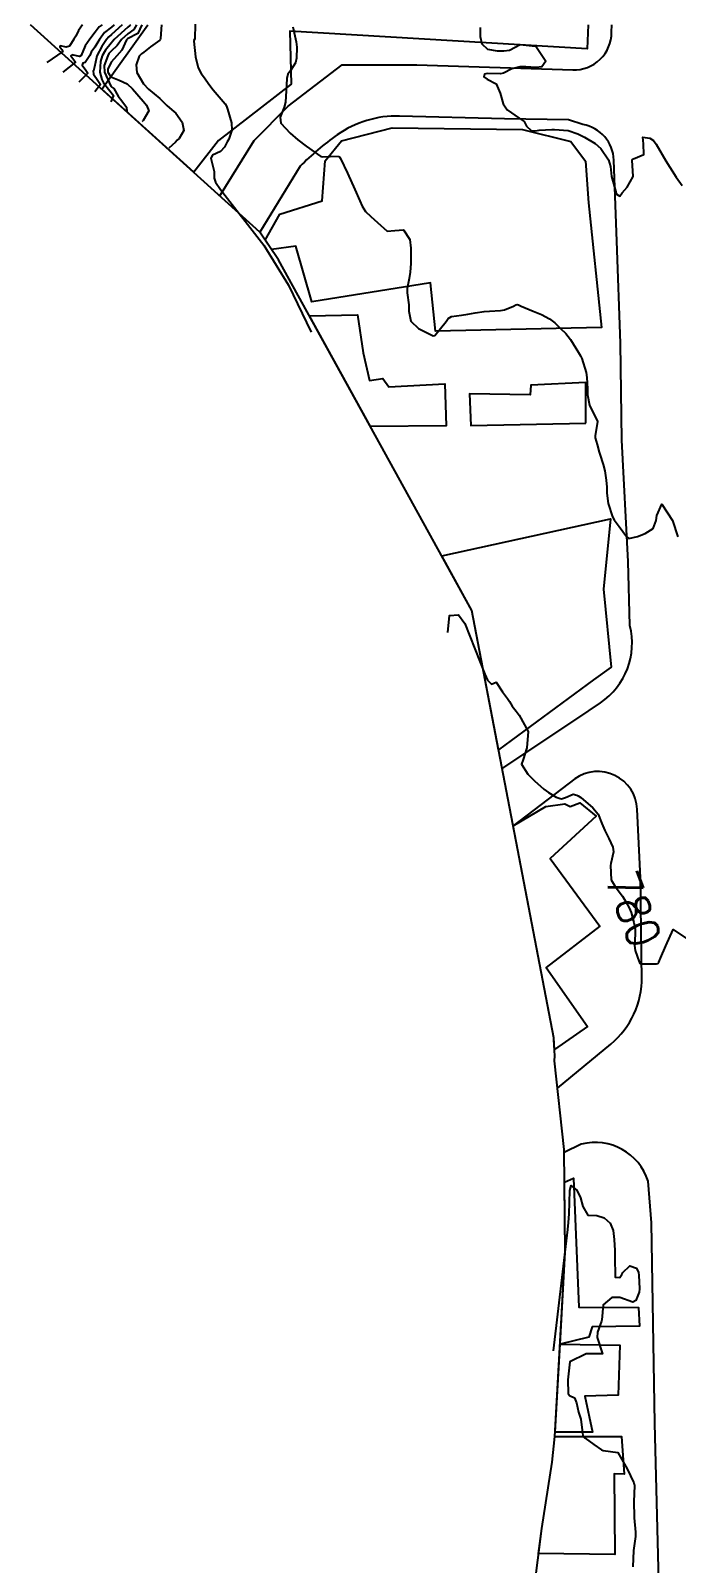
# Model space of a CAD drawing. Header units: metres. Extents: x 307586 to 320046, y 7427249 to 7434250.
# Drawn here: x 318957.7 to 319036.6, y 7428561.8 to 7428749.2 of the extents above; entities that cross this region are included whole.
import ezdxf
from ezdxf.enums import TextEntityAlignment as Align

# ---------------------------------------------------------------- set-up
doc = ezdxf.new("R2010")
doc.units = ezdxf.units.M
doc.header["$MEASUREMENT"] = 0
for name, color, linetype in [('Area', 45, 'Continuous'), ('Cotas', 45, 'Continuous'), ('Curvas de Nivel 1m', 11, 'Continuous'), ('Curvas de Nivel 5m', 15, 'Continuous'), ('Edificações', 30, 'Continuous'), ('Vias Primárias', 230, 'Continuous')]:
    doc.layers.add(name, color=color, linetype=linetype)
doc.styles.add('Style-STANDARD', font='STANDARD.shx')

msp = doc.modelspace()

# ---------------------------------------------------------------- linework, layer by layer
at = {"layer": 'Area'}
msp.add_polyline3d([(319019.22, 7428558.33, 781.14), (319020.16, 7428566.06, 785.11), (319021.46, 7428574.19, 786.31), (319021.78, 7428577.32, 780.94), (319023.04, 7428599.86, 781.3), (319022.9, 7428612.41, 780.54), (319021.71, 7428623.25, 780.56), (319021.77, 7428623.88, 780.48), (319021.66, 7428625.82, 783.81), (319021.63, 7428626.08, 784.14), (319011.62, 7428678.35, 782.98), (318987.97, 7428721.21, 782.27), (318985.7, 7428724.61, 779.73), (318957.67, 7428749.95, 795.21)], dxfattribs=at)
at = {"layer": 'Curvas de Nivel 1m', "flags": 128}
for points, elevation in [([(318964.02, 7428749.95), (318963.54, 7428749.28), (318963.18, 7428748.57), (318962.96, 7428748.22), (318962.41, 7428747.33), (318962.01, 7428747.23), (318961.32, 7428747.38), (318961.22, 7428747.28), (318961.48, 7428746.92), (318961.62, 7428746.71), (318959.65, 7428745.36)], 788), ([(318966.4, 7428749.95), (318966.03, 7428749.69), (318965.54, 7428749.06), (318964.92, 7428748.19), (318964.32, 7428747.39), (318963.84, 7428746.2), (318963.64, 7428746.07), (318962.73, 7428746.3), (318962.6, 7428746.15), (318962.95, 7428745.67), (318963.14, 7428745.37), (318961.61, 7428744.15)], 787), ([(318967.88, 7428749.95), (318967.55, 7428749.68), (318966.68, 7428749.03), (318966.08, 7428748.17), (318965.89, 7428747.82), (318965.52, 7428747.23), (318965.08, 7428746.61), (318964.89, 7428746.19), (318964.35, 7428745.34), (318964.07, 7428745.27), (318963.97, 7428745.02), (318964.43, 7428744.41), (318964.68, 7428744.03), (318963.56, 7428742.95)], 786), ([(318969.86, 7428749.95), (318969.8, 7428749.88), (318969.55, 7428749.65), (318967.9, 7428748.15), (318967.73, 7428747.96), (318967.53, 7428747.73), (318966.81, 7428746.87), (318966.43, 7428746.17), (318966.2, 7428745.47), (318966.14, 7428744.17), (318966.37, 7428743.27), (318966.59, 7428742.88), (318967.37, 7428741.89), (318967.78, 7428741.3), (318967.47, 7428740.54)], 784), ([(318970.61, 7428749.95), (318970.28, 7428749.39), (318969.54, 7428748.86), (318968.76, 7428748.14), (318968.25, 7428747.42), (318967.51, 7428746.73), (318967.23, 7428746.44), (318967.09, 7428746.16), (318966.66, 7428745), (318966.68, 7428744.17), (318967.47, 7428742.46), (318967.61, 7428742.31), (318967.85, 7428742.15), (318968.36, 7428741.24), (318968.83, 7428740.65), (318969.4, 7428739.87), (318969.42, 7428739.34)], 783), ([(318971.26, 7428749.95), (318970.76, 7428748.9), (318969.53, 7428748.26), (318969.4, 7428748.13), (318968.81, 7428746.84), (318968.19, 7428746.15), (318967.5, 7428745.4), (318967.11, 7428744.54), (318967.11, 7428744.16), (318967.48, 7428743.6), (318968.51, 7428743.18), (318969.47, 7428742.72), (318970.11, 7428742.12), (318971.44, 7428740.62), (318971.85, 7428740.11), (318972.11, 7428739.42), (318971.41, 7428738.24), (318971.36, 7428738.16), (318971.37, 7428738.13)], 782), ([(318973.69, 7428749.95), (318973.53, 7428748.27), (318973.49, 7428748.13), (318973.46, 7428748.09), (318972.34, 7428747.28), (318971.51, 7428746.61), (318971.23, 7428746.39), (318970.94, 7428746.12), (318970.57, 7428745.05), (318970.65, 7428744.12), (318971.47, 7428742.73), (318972.08, 7428742.1), (318973.45, 7428740.93), (318974.32, 7428740.08), (318974.92, 7428739.56), (318975.42, 7428739.14), (318976.21, 7428738.05), (318976.41, 7428737.04), (318975.84, 7428736.06), (318975.6, 7428735.84), (318975.38, 7428735.62), (318974.58, 7428734.86)], 781), ([(318989.74, 7428749.7), (318990.14, 7428747.88), (318990.2, 7428747.21), (318990.17, 7428745.88), (318990.07, 7428745.31), (318989.49, 7428744.42), (318989.12, 7428743.9), (318988.99, 7428743.41), (318988.93, 7428741.9), (318988.83, 7428740.51), (318988.66, 7428739.9), (318988.18, 7428738.67), (318988.28, 7428737.91), (318989.4, 7428736.7), (318990.36, 7428735.88), (318991.38, 7428735.1), (318993.17, 7428733.85), (318993.36, 7428733.81), (318994.28, 7428733.84), (318995.3, 7428733.88), (318995.36, 7428733.87), (318995.43, 7428733.82), (318995.56, 7428733.62), (318996.43, 7428731.81), (318997.31, 7428729.8), (318997.93, 7428728.42), (318998.21, 7428727.79), (318998.62, 7428727.12), (318999.28, 7428726.52), (319000.08, 7428725.76), (319001.26, 7428724.7), (319002.2, 7428724.8), (319003.26, 7428724.89), (319004.04, 7428723.72), (319004.17, 7428722.65), (319004.15, 7428721.71), (319004.15, 7428720.77), (319004.07, 7428719.71), (319003.95, 7428718.95), (319003.72, 7428717.71), (319003.71, 7428717.17), (319003.9, 7428715.71), (319003.91, 7428714.95), (319004.16, 7428713.71), (319005.11, 7428712.81), (319006.88, 7428711.9), (319007.11, 7428711.96), (319008.48, 7428713.66), (319008.74, 7428714.04), (319009.13, 7428714.27), (319010.34, 7428714.43), (319011.14, 7428714.56), (319012.02, 7428714.74), (319013.14, 7428714.9), (319013.79, 7428714.94), (319015.14, 7428715.02), (319015.62, 7428715.1), (319016.71, 7428715.56), (319017, 7428715.72), (319017.16, 7428715.77), (319017.32, 7428715.72), (319017.65, 7428715.55), (319019.14, 7428714.93), (319020.14, 7428714.52), (319021.13, 7428714.01), (319021.75, 7428713.5), (319022.45, 7428712.82), (319023.11, 7428712.19), (319023.7, 7428711.47), (319024.67, 7428709.88), (319024.91, 7428709.46), (319025.07, 7428709.13), (319025.61, 7428707.45), (319025.69, 7428706.81), (319025.76, 7428705.45), (319025.77, 7428704.71), (319026.02, 7428703.45), (319026.98, 7428701.44), (319026.72, 7428699.68), (319026.71, 7428699.44), (319026.94, 7428698.63), (319027.21, 7428697.71), (319027.29, 7428697.43), (319027.69, 7428696.2), (319027.88, 7428695.43), (319028.05, 7428694.27), (319028.11, 7428693.42), (319028.12, 7428692.67), (319028.3, 7428691.42), (319028.84, 7428689.77), (319029.04, 7428689.41), (319029.62, 7428688.6), (319030.52, 7428687.39), (319030.81, 7428687.14), (319031.87, 7428687.37), (319032.82, 7428687.74), (319033.81, 7428688.36), (319034.18, 7428689.35), (319034.24, 7428689.95), (319034.86, 7428691.34), (319036.14, 7428689.33), (319036.81, 7428687.32)], 779), ([(319012.62, 7428749.62), (319012.65, 7428748.51), (319012.83, 7428747.62), (319013.53, 7428746.98), (319014.7, 7428746.77), (319015.52, 7428746.78), (319016.23, 7428746.87), (319017.53, 7428747.56), (319019.35, 7428747.35), (319019.53, 7428747.24), (319020.66, 7428745.52), (319020.2, 7428744.82), (319019.5, 7428744.72), (319018.24, 7428744.82), (319017.5, 7428744.81), (319016.51, 7428744.56), (319015.49, 7428744.06), (319015.12, 7428743.96), (319013.49, 7428744.01), (319013.17, 7428743.93), (319013.09, 7428743.61), (319013.48, 7428743.29), (319014.6, 7428742.72), (319015.09, 7428741.59), (319015.44, 7428740.28), (319015.94, 7428739.57), (319017.42, 7428738.55), (319018, 7428738.13), (319018.3, 7428737.55), (319018.89, 7428737.02), (319019.41, 7428737), (319019.87, 7428737.06), (319021.41, 7428737.16), (319021.74, 7428737.17), (319023.41, 7428737.03), (319024.57, 7428736.64), (319025.4, 7428736.22), (319026.69, 7428735.45), (319027.38, 7428734.81), (319028.33, 7428733.43), (319028.56, 7428732.62), (319028.7, 7428731.42), (319029.21, 7428729.52), (319029.24, 7428729.41), (319029.25, 7428729.35), (319029.31, 7428729.23), (319029.71, 7428729.01), (319030.02, 7428729.4), (319030.6, 7428730.12), (319031.34, 7428731.39), (319031.23, 7428733.39), (319031.26, 7428733.5), (319031.37, 7428733.57), (319032.64, 7428734.11), (319032.63, 7428735.38), (319032.55, 7428736.23), (319033.4, 7428736.1), (319033.82, 7428735.79), (319034.16, 7428735.36), (319035.36, 7428733.34), (319036.62, 7428731.33), (319037.33, 7428730.32)], 778), ([(319021.61, 7428587.81), (319023.36, 7428602.64), (319023.44, 7428603.48), (319023.51, 7428604.54), (319023.56, 7428605.92), (319023.61, 7428607.41), (319023.78, 7428608.03), (319023.86, 7428607.95), (319024.11, 7428607.71), (319024.46, 7428607.45), (319024.9, 7428606.5), (319025.19, 7428605.44), (319025.82, 7428604.4), (319026.9, 7428604.33), (319027.81, 7428604.06), (319028.52, 7428603.4), (319028.91, 7428602.51), (319029.02, 7428601.39), (319029.11, 7428600.05), (319029.12, 7428599.39), (319029.12, 7428598.76), (319029.14, 7428597.39), (319029.13, 7428596.79), (319029.73, 7428596.78), (319029.97, 7428597.14), (319030.09, 7428597.38), (319030.93, 7428598.18), (319031.74, 7428597.92), (319032.01, 7428597.36), (319032.05, 7428597.03), (319032.12, 7428595.36), (319032.09, 7428594.97), (319031.69, 7428593.96), (319031.32, 7428593.73), (319029.7, 7428594.33), (319028.76, 7428594.33), (319027.68, 7428593.41), (319027.51, 7428591.57), (319027.47, 7428591.41), (319026.98, 7428590.08), (319026.93, 7428589.42), (319027.61, 7428587.41), (319025.61, 7428587.43), (319023.6, 7428586.46), (319023.37, 7428584.23), (319023.38, 7428582.58), (319023.55, 7428582.32), (319024.16, 7428582.06), (319024.4, 7428581.45), (319024.68, 7428580.29), (319024.93, 7428579.44), (319025.16, 7428577.77), (319025.18, 7428577.43), (319025.49, 7428577.1), (319026.55, 7428576.35), (319027.48, 7428575.68), (319027.67, 7428575.6), (319029.47, 7428575.38), (319030.6, 7428573.37), (319031.43, 7428571.67), (319031.49, 7428571.43), (319031.5, 7428571.36), (319031.5, 7428571.28), (319031.44, 7428569.36), (319031.46, 7428567.45), (319031.47, 7428567.36), (319031.63, 7428565.63), (319031.65, 7428565.36), (319031.63, 7428565.08), (319031.4, 7428563.36), (319031.3, 7428561.36)], 781)]:
    msp.add_lwpolyline(points, dxfattribs=dict(at, elevation=elevation))
at = {"layer": 'Curvas de Nivel 5m', "flags": 128}
for points, elevation in [([(318968.86, 7428749.95), (318967.54, 7428748.79), (318967.21, 7428748.49), (318966.93, 7428748.17), (318966.37, 7428747.32), (318965.78, 7428746.18), (318965.71, 7428745.97), (318965.49, 7428744.8), (318965.34, 7428744.33), (318965.32, 7428744.31), (318965.34, 7428743.9), (318965.88, 7428743.16), (318966.22, 7428742.67), (318965.51, 7428741.75)], 785), ([(318977.78, 7428750.04), (318977.73, 7428748.24), (318977.64, 7428748.04), (318977.62, 7428747.95), (318977.83, 7428746.04), (318978.16, 7428744.7), (318978.51, 7428744.02), (318978.93, 7428743.47), (318979.47, 7428742.68), (318979.97, 7428742), (318981.44, 7428740.29), (318981.62, 7428739.99), (318981.75, 7428739.66), (318982.25, 7428737.98), (318982.29, 7428737.09), (318981.89, 7428735.98), (318981.71, 7428735.66), (318981.37, 7428734.99), (318980.9, 7428734.47), (318979.92, 7428734), (318979.7, 7428733.66), (318980.12, 7428732), (318980.12, 7428731.21), (318980.26, 7428730.71), (318980.9, 7428729.81), (318986.17, 7428722.99), (318989.19, 7428718.13), (318991.99, 7428712.37)], 780), ([(319008.67, 7428675.65), (319008.9, 7428677.72), (319009.97, 7428677.8), (319010.75, 7428676.74), (319013.22, 7428670.53), (319013.54, 7428669.82), (319014.01, 7428669.34), (319014.59, 7428669.58), (319015.38, 7428668.37), (319015.97, 7428667.56), (319016.21, 7428667.2), (319016.56, 7428666.65), (319017.04, 7428666.03), (319017.4, 7428665.54), (319018.52, 7428663.53), (319018.35, 7428661.53), (319017.9, 7428660.12), (319017.68, 7428659.54), (319018.46, 7428658.33), (319019.29, 7428657.52), (319020.44, 7428656.47), (319021, 7428656.07), (319021.94, 7428655.49), (319022.43, 7428655.33), (319022.6, 7428655.31), (319023.09, 7428655.47), (319024.02, 7428655.88), (319024.44, 7428655.75), (319024.64, 7428655.66), (319024.95, 7428655.45), (319026.41, 7428654.21), (319027.07, 7428653.42), (319027.51, 7428652.3), (319027.88, 7428651.42), (319028.37, 7428650.45), (319028.85, 7428649.4), (319028.95, 7428648.8), (319028.63, 7428647.41), (319028.58, 7428647.16), (319028.67, 7428645.41), (319029.13, 7428644.57), (319030.03, 7428643.39), (319030.28, 7428643), (319030.84, 7428641.96), (319031.09, 7428641.38), (319031.43, 7428640.19), (319031.59, 7428639.37), (319031.6, 7428638.74), (319031.5, 7428637.37), (319031.6, 7428636.76), (319032.08, 7428635.36), (319032.19, 7428635.18), (319032.44, 7428635.11), (319034.19, 7428635.13), (319034.35, 7428635.18), (319034.48, 7428635.34), (319034.7, 7428635.83), (319035.36, 7428637.32), (319036.23, 7428639.31), (319038.22, 7428637.96)], 780)]:
    msp.add_lwpolyline(points, dxfattribs=dict(at, elevation=elevation))
at = {"layer": 'Edificações', "elevation": 784.2}
msp.add_lwpolyline([(319025.86, 7428749.95), (319025.74, 7428747.01), (318989.37, 7428749.17), (318989.51, 7428742.7), (318980.65, 7428735.79), (318977.61, 7428731.93), (318966.36, 7428742.09), (318971.99, 7428749.95)], dxfattribs=at)
at = {"layer": 'Edificações'}
msp.add_lwpolyline([(318986.36, 7428723.62), (318988.16, 7428726.78), (318993.32, 7428728.41), (318993.69, 7428733.33), (318995.69, 7428735.76), (319001.89, 7428737.34), (319017.81, 7428737.15), (319023.71, 7428735.7), (319025.53, 7428733.27), (319025.89, 7428728.17), (319027.47, 7428712.94), (319007.18, 7428712.51), (319006.57, 7428718.4), (318992.05, 7428716.09), (318990.1, 7428722.89), (318987.13, 7428722.47)], close=True, dxfattribs=at)
for points, elevation in [([(318991.75, 7428714.37), (318997.63, 7428714.5), (318998.34, 7428709.84), (318999.11, 7428706.45), (319000.75, 7428706.72), (319001.46, 7428705.68), (319008.3, 7428706.07), (319008.47, 7428700.93), (318999.21, 7428700.85)], 782.61), ([(319007.95, 7428685.01), (319028.57, 7428689.53), (319027.71, 7428680.92), (319028.66, 7428671.41), (319026.51, 7428669.86), (319014.89, 7428661.29), (319011.62, 7428678.35)], 783.36), ([(319016.67, 7428652), (319020.65, 7428654.37), (319022.99, 7428654.67), (319023.64, 7428654.37), (319024.83, 7428654.82), (319026.83, 7428653.18), (319021.2, 7428648), (319027.28, 7428639.72), (319020.7, 7428634.68), (319025.78, 7428627.47), (319021.73, 7428624.63), (319021.63, 7428626.08)], 781.77), ([(319022.94, 7428608.41), (319024.04, 7428608.93), (319024.7, 7428593.14), (319032, 7428593.1), (319032.14, 7428590.8), (319026.32, 7428590.73), (319025.94, 7428589.45), (319022.41, 7428588.63), (319029.72, 7428588.47), (319029.52, 7428582.38), (319025.45, 7428582.24), (319026.38, 7428577.84), (319021.81, 7428577.84), (319022.41, 7428588.63), (319023.04, 7428599.86)], 780.94), ([(319021.78, 7428577.32), (319029.93, 7428577.3), (319030.24, 7428572.72), (319029.04, 7428572.76), (319029.11, 7428562.9), (319019.79, 7428563.01), (319020.16, 7428566.06), (319021.46, 7428574.19)], 783.54)]:
    msp.add_lwpolyline(points, close=True, dxfattribs=dict(at, elevation=elevation))
msp.add_lwpolyline([(319025.55, 7428701.22), (319025.55, 7428706.22), (319018.85, 7428705.89), (319018.74, 7428704.7), (319011.34, 7428704.81), (319011.5, 7428700.95), (319025.55, 7428701.22)], dxfattribs=at)
at = {"layer": 'Vias Primárias'}
for points, elevation in [([(318980.81, 7428729.03), (318985, 7428735.8), (318989.18, 7428740.02), (318995.77, 7428745.05), (319004.89, 7428745.05), (319023.96, 7428744.44, 0.424472), (319028.71, 7428749.05), (319028.76, 7428749.95)], 782.43), ([(318980.81, 7428729.03), (318985, 7428735.8), (318989.18, 7428740.02), (318995.77, 7428745.05), (319004.89, 7428745.05), (319023.96, 7428744.44, 0.424472), (319028.71, 7428749.05), (319028.76, 7428749.95)], 782.43), ([(319015.33, 7428659.01), (319024.46, 7428665.09), (319027.34, 7428667.04, 0.315239), (319030.95, 7428676.5), (319030.75, 7428684.33), (319029.97, 7428699.18), (319029.78, 7428711.04), (319029.34, 7428723.5), (319028.99, 7428733.42, 0.356929), (319025.19, 7428737.76), (319023.43, 7428738.35), (319015.62, 7428738.45), (319002.78, 7428738.79, 0.160885), (318995.16, 7428736.5, 0.04617), (318990.62, 7428732.65), (318985.7, 7428724.61)], 783.41), ([(319015.33, 7428659.01), (319024.46, 7428665.09), (319027.34, 7428667.04, 0.315239), (319030.95, 7428676.5), (319030.75, 7428684.33), (319029.97, 7428699.18), (319029.78, 7428711.04), (319029.34, 7428723.5), (319028.99, 7428733.42, 0.356929), (319025.19, 7428737.76), (319023.43, 7428738.35), (319015.62, 7428738.45), (319002.78, 7428738.79, 0.160885), (318995.16, 7428736.5, 0.04617), (318990.62, 7428732.65), (318985.7, 7428724.61)], 783.41), ([(319022.08, 7428619.91), (319028.62, 7428625.31, 0.227607), (319032.4, 7428633.51, -0.000869), (319032.25, 7428645.65), (319031.85, 7428654.04, 0.594771), (319024.2, 7428657.74), (319016.67, 7428652)], 780.55), ([(319022.08, 7428619.91), (319028.62, 7428625.31, 0.227607), (319032.4, 7428633.51, -0.000869), (319032.25, 7428645.65), (319031.85, 7428654.04, 0.594771), (319024.2, 7428657.74), (319016.67, 7428652)], 780.55)]:
    msp.add_lwpolyline(points, format="xyb", dxfattribs=dict(at, elevation=elevation))
msp.add_lwpolyline([(319035.78, 7428507.67), (319035.3, 7428524.98), (319034.65, 7428553.2), (319034, 7428578.9), (319033.6, 7428603.46), (319033.19, 7428608.53, 0.397735), (319025.01, 7428613.06), (319022.9, 7428612.06)], format="xyb", dxfattribs=at)
msp.add_lwpolyline([(319035.78, 7428507.67), (319035.3, 7428524.98), (319034.65, 7428553.2), (319034, 7428578.9), (319033.6, 7428603.46), (319033.19, 7428608.53, 0.397735), (319025.01, 7428613.06), (319022.9, 7428612.06)], format="xyb", dxfattribs=at)

# ---------------------------------------------------------------- texts
at = {"layer": 'Cotas', "style": 'Style-STANDARD'}
msp.add_text('780', height=4, rotation=290.4928, dxfattribs=at).set_placement((319031.4, 7428641.83, 780), align=Align.MIDDLE_CENTER)

doc.saveas('drawing.dxf')
